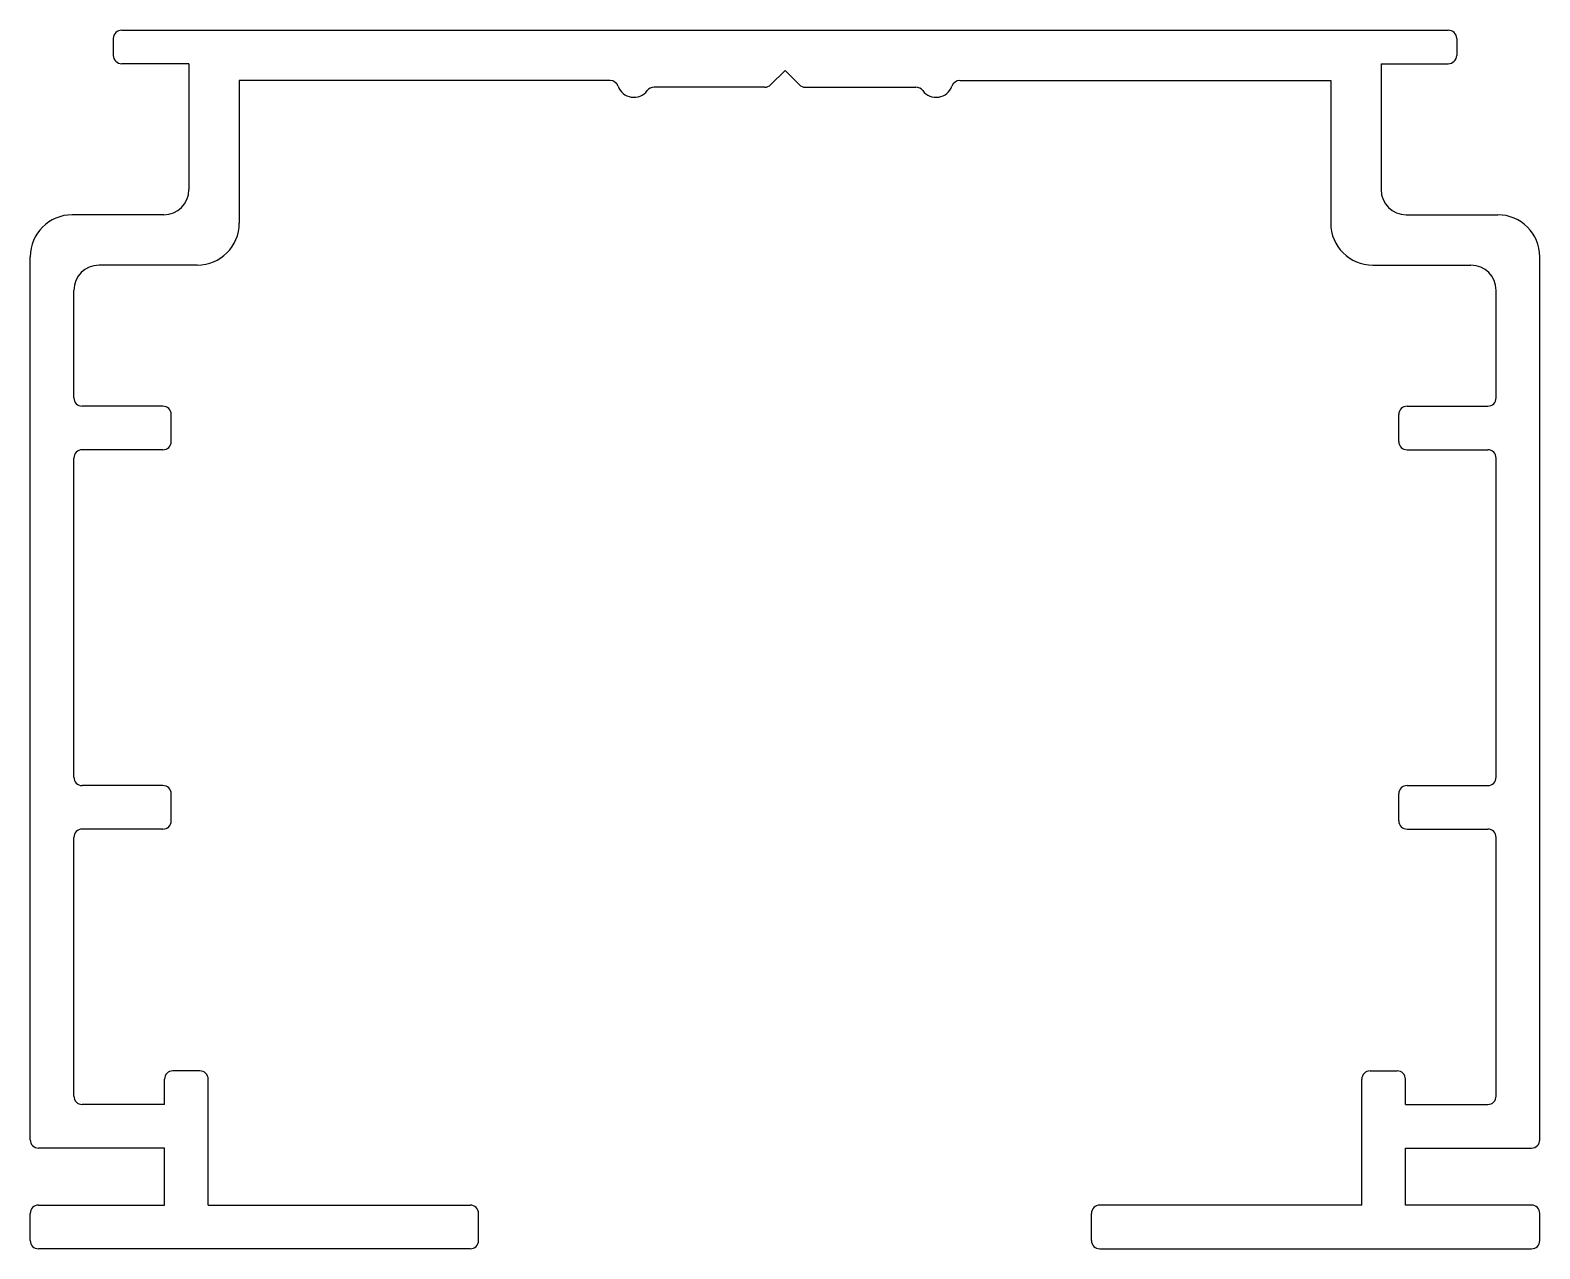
# Model space of a CAD drawing. Extents: x 952 to 996.9, y 400.7 to 437.
import ezdxf

# ---------------------------------------------------------------- set-up
doc = ezdxf.new("R2010")
doc.units = 0
doc.layers.get('0').update_dxf_attribs({"linetype": 'CONTINUOUS'})

msp = doc.modelspace()

# ---------------------------------------------------------------- linework, layer by layer
for p, q in [((954.693, 437.05), (994.193, 437.05)), ((954.443, 436.8), (954.443, 436.3)), ((994.443, 436.8), (994.443, 436.3)), ((956.693, 436.05), (954.693, 436.05)), ((956.693, 436.05), (956.693, 432.3)), ((992.193, 436.05), (994.193, 436.05)), ((992.193, 436.05), (992.193, 432.3)), ((974.443, 435.85), (974.016, 435.423)), ((974.443, 435.85), (974.87, 435.423)), ((958.193, 435.55), (958.193, 431.3)), ((969.236, 435.55), (958.193, 435.55)), ((973.839, 435.35), (970.543, 435.35)), ((975.047, 435.35), (978.343, 435.35)), ((979.65, 435.55), (990.693, 435.55)), ((990.693, 435.55), (990.693, 431.3)), ((955.943, 431.55), (953.218, 431.55)), ((992.943, 431.55), (995.668, 431.55)), ((951.968, 404), (951.968, 430.3)), ((996.918, 404), (996.918, 430.3)), ((956.943, 430.05), (954.018, 430.05)), ((991.943, 430.05), (994.868, 430.05)), ((953.268, 426.1), (953.268, 429.3)), ((995.618, 426.1), (995.618, 429.3)), ((955.918, 425.85), (953.518, 425.85)), ((992.968, 425.85), (995.368, 425.85)), ((956.168, 424.8), (956.168, 425.6)), ((992.718, 424.8), (992.718, 425.6)), ((955.918, 424.55), (953.518, 424.55)), ((992.968, 424.55), (995.368, 424.55)), ((953.268, 414.8), (953.268, 424.3)), ((995.618, 414.8), (995.618, 424.3)), ((955.918, 414.55), (953.518, 414.55)), ((992.968, 414.55), (995.368, 414.55)), ((956.168, 413.5), (956.168, 414.3)), ((992.718, 413.5), (992.718, 414.3)), ((955.918, 413.25), (953.518, 413.25)), ((992.968, 413.25), (995.368, 413.25)), ((953.268, 405.3), (953.268, 413)), ((995.618, 405.3), (995.618, 413)), ((957.018, 406.05), (956.218, 406.05)), ((991.868, 406.05), (992.668, 406.05)), ((955.968, 405.05), (955.968, 405.8)), ((957.268, 402.05), (957.268, 405.8)), ((991.618, 402.05), (991.618, 405.8)), ((992.918, 405.05), (992.918, 405.8)), ((955.968, 405.05), (953.518, 405.05)), ((992.918, 405.05), (995.368, 405.05)), ((955.968, 403.75), (952.218, 403.75)), ((955.968, 402.05), (955.968, 403.75)), ((992.918, 403.75), (996.668, 403.75)), ((992.918, 402.05), (992.918, 403.75)), ((952.218, 402.05), (955.968, 402.05)), ((957.268, 402.05), (965.068, 402.05)), ((991.618, 402.05), (983.818, 402.05)), ((996.668, 402.05), (992.918, 402.05)), ((951.968, 401), (951.968, 401.8)), ((965.318, 401), (965.318, 401.8)), ((983.568, 401), (983.568, 401.8)), ((996.918, 401), (996.918, 401.8)), ((965.068, 400.75), (952.218, 400.75)), ((983.818, 400.75), (996.668, 400.75))]:
    msp.add_line(p, q)
for centre, radius, start, end in [((954.693, 436.8), 0.25, 90, 180), ((994.193, 436.8), 0.25, 0, 90), ((954.693, 436.3), 0.25, 180, 270), ((994.193, 436.3), 0.25, 270, 0), ((969.236, 435.3), 0.25, 19.4712, 90), ((969.943, 435.55), 0.5, 199.4712, 323.1301), ((970.543, 435.1), 0.25, 90, 143.1301), ((973.839, 435.6), 0.25, 270, 315), ((975.047, 435.6), 0.25, 225, 270), ((978.343, 435.1), 0.25, 36.8699, 90), ((978.943, 435.55), 0.5, 216.8699, 340.5288), ((979.65, 435.3), 0.25, 90, 160.5288), ((955.943, 432.3), 0.75, 270, 0), ((992.943, 432.3), 0.75, 180, 270), ((953.218, 430.3), 1.25, 90, 180), ((995.668, 430.3), 1.25, 0, 90), ((956.943, 431.3), 1.25, 270, 0), ((991.943, 431.3), 1.25, 180, 270), ((954.018, 429.3), 0.75, 90, 180), ((994.868, 429.3), 0.75, 0, 90), ((953.518, 426.1), 0.25, 180, 270), ((955.918, 425.6), 0.25, 0, 90), ((992.968, 425.6), 0.25, 90, 180), ((995.368, 426.1), 0.25, 270, 0), ((955.918, 424.8), 0.25, 270, 0), ((992.968, 424.8), 0.25, 180, 270), ((953.518, 424.3), 0.25, 90, 180), ((995.368, 424.3), 0.25, 0, 90), ((953.518, 414.8), 0.25, 180, 270), ((955.918, 414.3), 0.25, 0, 90), ((992.968, 414.3), 0.25, 90, 180), ((995.368, 414.8), 0.25, 270, 0), ((953.518, 413), 0.25, 90, 180), ((955.918, 413.5), 0.25, 270, 0), ((992.968, 413.5), 0.25, 180, 270), ((995.368, 413), 0.25, 0, 90), ((956.218, 405.8), 0.25, 90, 180), ((957.018, 405.8), 0.25, 0, 90), ((991.868, 405.8), 0.25, 90, 180), ((992.668, 405.8), 0.25, 0, 90), ((953.518, 405.3), 0.25, 180, 270), ((995.368, 405.3), 0.25, 270, 0), ((952.218, 404), 0.25, 180, 270), ((996.668, 404), 0.25, 270, 0), ((952.218, 401.8), 0.25, 90, 180), ((965.068, 401.8), 0.25, 0, 90), ((983.818, 401.8), 0.25, 90, 180), ((996.668, 401.8), 0.25, 0, 90), ((952.218, 401), 0.25, 180, 270), ((965.068, 401), 0.25, 270, 0), ((983.818, 401), 0.25, 180, 270), ((996.668, 401), 0.25, 270, 0)]:
    msp.add_arc(centre, radius, start, end)

doc.saveas('drawing.dxf')
